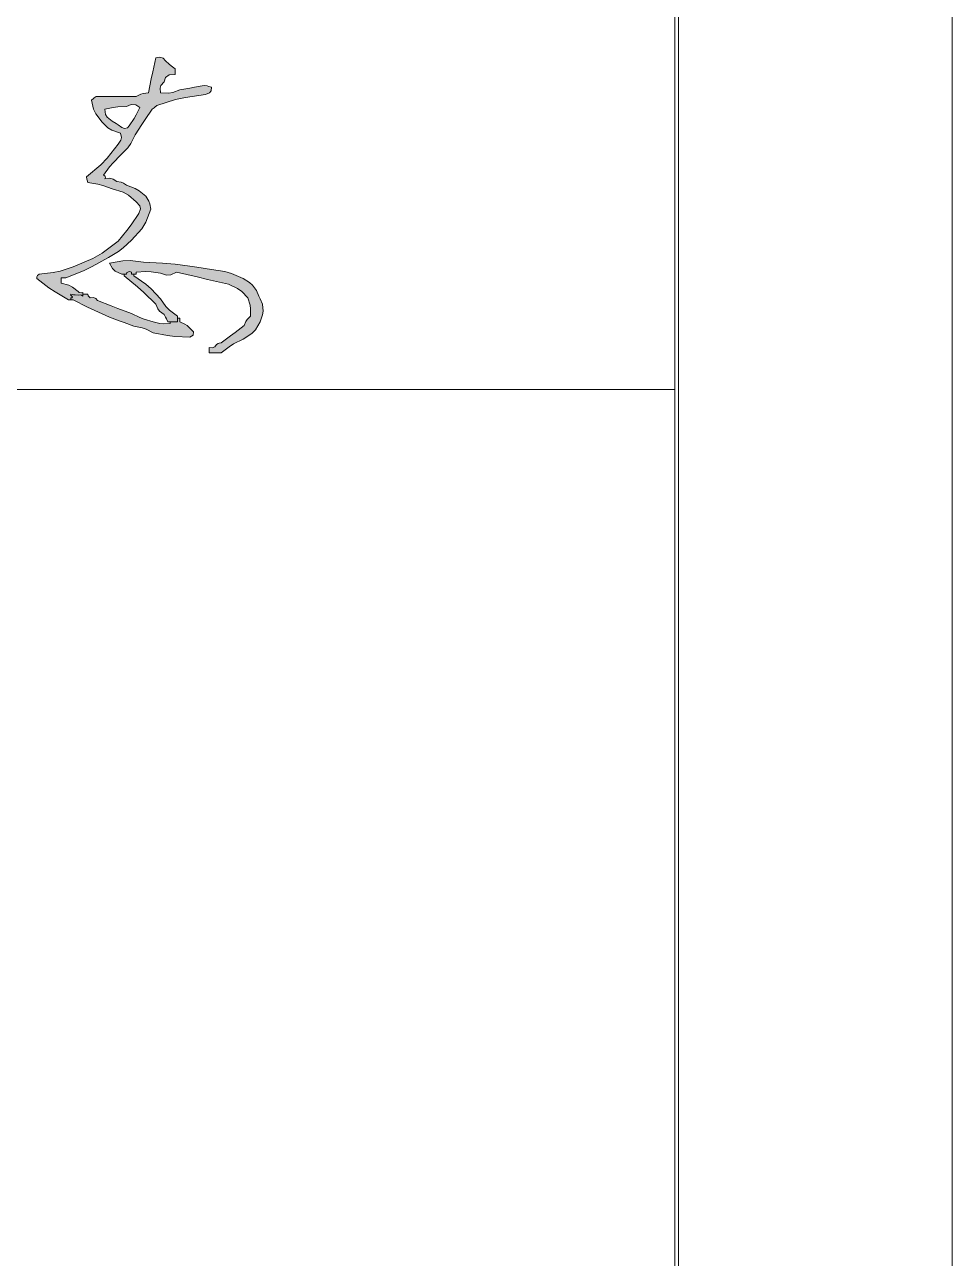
# Model space of a CAD drawing. Header units: millimetres. Extents: x 72 to 17970, y 150 to 12750.
# Drawn here: x 17465 to 17970, y 2642 to 3314 of the extents above; entities that cross this region are included whole.
import ezdxf

# ---------------------------------------------------------------- set-up
doc = ezdxf.new("R2010")
doc.units = ezdxf.units.MM
doc.linetypes.add('XKITLINE00', pattern=[0])
doc.layers.add('DrawingSheet', color=5, linetype='Continuous', lineweight=0)
doc.layers.add('OtherObjectType', color=1, linetype='Continuous', lineweight=0)

# ---------------------------------------------------------------- blocks, each defined once
blk = doc.blocks.new('*A3')
at = {"layer": 'DrawingSheet', "color": 5, "linetype": 'XKITLINE00', "lineweight": 0}
blk.add_line((17970, 150), (17970, 12750), dxfattribs=at)
blk = doc.blocks.new('*A5')
at = {"layer": 'OtherObjectType'}
for points in [[(17516.04, 3259.09), (17518.04, 3257.6), (17519.56, 3257.07), (17525.3, 3253.61), (17523.03, 3248.92), (17521.38, 3246.63), (17517.38, 3242.65), (17513.33, 3238.44), (17511.47, 3236.23), (17508.13, 3231.68), (17508.97, 3231.16), (17509.21, 3230.45), (17508.79, 3229.69), (17511.53, 3229.97), (17513.32, 3229.57), (17515.4, 3228.19), (17517.72, 3227.89), (17518.96, 3227.42), (17520.68, 3226.2), (17525.37, 3224.37), (17527.59, 3223.1), (17531.24, 3220.22), (17532.72, 3217.54), (17533.27, 3216.11), (17533.88, 3213.24), (17531.19, 3206.03), (17528.96, 3202.46), (17523.32, 3196.3), (17518.85, 3192.14), (17516.29, 3190.2), (17510.78, 3186.83), (17502, 3181.93), (17497.32, 3179.71), (17487.67, 3175.87), (17485.03, 3175.87), (17485.03, 3172.88), (17489.18, 3171.8), (17491.25, 3170.8), (17494.27, 3168.39), (17494.96, 3167.76), (17495.9, 3167.58), (17496.91, 3167.89), (17496.91, 3165.9), (17496.06, 3166.41), (17495.34, 3166.55), (17494.27, 3166.4), (17492.68, 3166.54), (17491.88, 3166.64), (17490.31, 3166.9), (17490.23, 3166.45), (17490.45, 3166.12), (17490.97, 3165.9), (17491.26, 3165.51), (17490.89, 3164.96), (17490.31, 3164.9), (17490.31, 3163.91), (17488.99, 3163.91), (17481.76, 3168.16), (17478.3, 3170.47), (17471.82, 3175.37), (17471.92, 3176.44), (17472.23, 3177.04), (17473.14, 3177.86), (17480.76, 3178.68), (17484.59, 3179.51), (17491.63, 3181.85), (17502.31, 3186.38), (17507.37, 3189.27), (17516.06, 3195.8), (17520.88, 3201.63), (17523.13, 3204.63), (17527.28, 3210.75), (17528.22, 3213.28), (17527.86, 3215.04), (17525.96, 3217.23), (17521.71, 3220.89), (17518.77, 3222.45), (17512.76, 3224.21), (17507.73, 3226.06), (17505.01, 3226.78), (17499.55, 3227.7), (17499.22, 3228.88), (17499.08, 3229.48), (17498.89, 3230.69), (17506.59, 3237.37), (17510.08, 3241.01), (17516.06, 3248.63), (17517.56, 3250.77), (17517.88, 3252.21), (17517.38, 3254.61), (17512.71, 3256.11), (17510.44, 3257.48), (17507.47, 3260.59), (17504.01, 3264.98), (17502.75, 3267.52), (17501.53, 3272.55), (17504.17, 3274.54), (17525.96, 3274.54), (17528.37, 3275.69), (17529.77, 3276.11), (17532.56, 3276.54), (17534.12, 3284.11), (17534.91, 3287.9), (17536.52, 3295.47), (17538.71, 3295.89), (17540.52, 3295.38), (17541.8, 3293.98), (17543.84, 3292.14), (17544.9, 3291.24), (17547.09, 3289.49), (17547.09, 3286.5), (17543.93, 3286.24), (17541.86, 3284.85), (17541.14, 3282.52), (17539.4, 3280.43), (17538.93, 3279), (17539.16, 3276.54), (17543.46, 3276.36), (17545.81, 3276.7), (17549.73, 3278.03), (17562.93, 3280.52), (17564.55, 3280.21), (17565.35, 3280.01), (17566.89, 3279.53), (17566.67, 3277.65), (17565.72, 3276.51), (17563.59, 3275.54), (17552.75, 3274.01), (17547.35, 3272.79), (17537.18, 3269.56), (17534.54, 3267.57), (17525.3, 3253.61), (17511.44, 3154.44), (17524.64, 3149.45), (17529.13, 3148.66), (17531.38, 3147.91), (17535.2, 3145.96), (17542.97, 3144.44), (17547, 3143.93), (17555.01, 3143.47), (17556.85, 3144.62), (17557.13, 3146.53), (17555.67, 3147.96), (17553.67, 3149.83), (17552.42, 3150.67), (17549.73, 3151.94), (17549.73, 3153.94), (17548.41, 3153.94), (17548.41, 3151.94), (17544.45, 3151.94), (17544.45, 3150.95), (17540.71, 3150.84), (17538.75, 3151.05), (17535.2, 3151.94), (17530.26, 3153.41), (17527.84, 3154.32), (17523.32, 3156.43), (17504.83, 3163.41), (17504.03, 3164.6), (17502.62, 3165.13), (17500.87, 3164.9), (17500.15, 3165.61), (17499.86, 3166.04), (17499.55, 3166.9), (17496.91, 3166.9), (17496.91, 3165.9), (17496.06, 3166.41), (17495.34, 3166.55), (17494.27, 3166.4), (17492.68, 3166.54), (17491.88, 3166.64), (17490.31, 3166.9), (17490.23, 3166.45), (17490.45, 3166.12), (17490.97, 3165.9), (17491.26, 3165.51), (17490.89, 3164.96), (17490.31, 3164.9), (17490.31, 3163.91), (17491.63, 3163.91), (17499.39, 3159.93), (17503.36, 3158.03), (17511.44, 3154.44), (17525.3, 3253.61), (17519.56, 3257.07), (17521.2, 3257.49), (17522, 3258.59), (17524.76, 3262.44), (17525.96, 3264.45), (17527.94, 3268.56), (17525.75, 3270.01), (17523.18, 3270.19), (17520.68, 3269.06), (17515.87, 3268.84), (17513.44, 3268.53), (17508.79, 3267.57), (17509.2, 3264.73), (17510.16, 3263.16), (17512.76, 3261.09), (17514.98, 3259.79)], [(17520.68, 3177.86), (17518.04, 3177.86), (17514.55, 3179.52), (17512.97, 3180.95), (17511.44, 3183.84), (17518.64, 3185.11), (17522.62, 3185.22), (17529.92, 3184.34), (17547.09, 3183.34), (17566.89, 3180.35), (17574.1, 3179.24), (17577.72, 3178.19), (17584.06, 3175.37), (17587.61, 3173.29), (17589.19, 3171.88), (17591.32, 3168.89), (17594.62, 3161.41), (17595, 3157.62), (17594.72, 3155.6), (17593.3, 3151.94), (17590.91, 3147.6), (17588.84, 3145.49), (17584.06, 3142.48), (17578.91, 3139.88), (17576.48, 3138.35), (17572.17, 3135), (17565.57, 3135), (17565.57, 3137.99), (17567.32, 3137.76), (17568.73, 3138.29), (17569.53, 3139.49), (17570.47, 3140.03), (17571.03, 3140.25), (17572.17, 3140.48), (17584.72, 3149.95), (17585.54, 3152.09), (17586.25, 3153.15), (17588.02, 3154.93), (17588.12, 3158.94), (17587.85, 3160.99), (17586.7, 3164.9), (17583.31, 3168.45), (17581.04, 3170.06), (17576.13, 3172.38), (17564.79, 3174.99), (17559.11, 3176.28), (17547.75, 3178.86), (17544.8, 3177.51), (17542.34, 3177.36), (17539.16, 3178.36), (17533.98, 3179.15), (17531.22, 3179.25), (17525.96, 3178.86), (17525.96, 3177.86), (17523.32, 3177.86), (17523.32, 3178.86), (17522.3, 3179.31), (17536.52, 3161.41), (17537.63, 3158.95), (17538.66, 3157.73), (17541.14, 3155.93), (17543.12, 3151.94), (17548.41, 3151.94), (17548.41, 3154.93), (17544.01, 3158.27), (17542.08, 3160.25), (17539.16, 3164.4), (17534.08, 3169.82), (17531.11, 3172.36), (17524.64, 3176.86), (17524.64, 3177.86), (17523.32, 3177.86), (17523.32, 3178.86), (17522.3, 3179.31), (17520.8, 3178.75), (17520.68, 3177.86), (17519.36, 3177.86), (17519.36, 3176.86), (17526.69, 3171), (17530.15, 3167.89), (17536.52, 3161.41), (17522.3, 3179.31), (17520.8, 3178.75)]]:
    blk.add_hatch(color=7, dxfattribs=at).paths.add_polyline_path(points, flags=17)
at = {"layer": 'OtherObjectType', "color": 7, "linetype": 'XKITLINE00', "lineweight": 0}
for p, q in [((17970, 150), (17970, 12750)), ((17819.07, 12608.93), (17819.07, 288)), ((17820.92, 12610.47), (17820.92, 289.54)), ((17538.71, 3295.89), (17536.52, 3295.47)), ((17540.52, 3295.38), (17538.71, 3295.89)), ((17536.52, 3295.47), (17534.91, 3287.9)), ((17541.8, 3293.98), (17540.52, 3295.38)), ((17543.84, 3292.14), (17541.8, 3293.98)), ((17544.9, 3291.24), (17543.84, 3292.14)), ((17547.09, 3289.49), (17544.9, 3291.24)), ((17547.09, 3288.3), (17547.09, 3289.49)), ((17534.12, 3284.11), (17532.56, 3276.54)), ((17534.91, 3287.9), (17534.12, 3284.11)), ((17539.4, 3280.43), (17541.14, 3282.52)), ((17541.14, 3282.52), (17541.86, 3284.85)), ((17541.86, 3284.85), (17543.93, 3286.24)), ((17543.93, 3286.24), (17547.09, 3286.5)), ((17547.09, 3287.7), (17547.09, 3288.3)), ((17547.09, 3286.5), (17547.09, 3287.7)), ((17529.77, 3276.11), (17528.37, 3275.69)), ((17532.56, 3276.54), (17529.77, 3276.11)), ((17538.93, 3279), (17539.4, 3280.43)), ((17539.16, 3276.54), (17538.93, 3279)), ((17543.46, 3276.36), (17539.16, 3276.54)), ((17545.81, 3276.7), (17543.46, 3276.36)), ((17549.73, 3278.03), (17545.81, 3276.7)), ((17555.01, 3279.03), (17549.73, 3278.03)), ((17557.65, 3279.53), (17555.01, 3279.03)), ((17562.93, 3280.52), (17557.65, 3279.53)), ((17564.55, 3280.21), (17562.93, 3280.52)), ((17563.59, 3275.54), (17565.72, 3276.51)), ((17565.35, 3280.01), (17564.55, 3280.21)), ((17566.89, 3279.53), (17565.35, 3280.01)), ((17565.72, 3276.51), (17566.67, 3277.65)), ((17566.67, 3277.65), (17566.89, 3279.53)), ((17502.59, 3273.35), (17501.53, 3272.55)), ((17501.53, 3272.55), (17502.75, 3267.52)), ((17503.12, 3273.75), (17502.59, 3273.35)), ((17504.17, 3274.54), (17503.12, 3273.75)), ((17512.89, 3274.54), (17504.17, 3274.54)), ((17517.25, 3274.54), (17512.89, 3274.54)), ((17520.68, 3269.06), (17515.87, 3268.84)), ((17525.96, 3274.54), (17517.25, 3274.54)), ((17523.18, 3270.19), (17520.68, 3269.06)), ((17525.75, 3270.01), (17523.18, 3270.19)), ((17527.94, 3268.56), (17525.75, 3270.01)), ((17528.37, 3275.69), (17525.96, 3274.54)), ((17536.13, 3268.76), (17537.18, 3269.56)), ((17537.18, 3269.56), (17547.35, 3272.79)), ((17547.35, 3272.79), (17552.75, 3274.01)), ((17552.75, 3274.01), (17563.59, 3275.54)), ((17502.75, 3267.52), (17504.01, 3264.98)), ((17504.01, 3264.98), (17507.47, 3260.59)), ((17513.44, 3268.53), (17508.79, 3267.57)), ((17508.79, 3267.57), (17509.2, 3264.73)), ((17509.2, 3264.73), (17510.16, 3263.16)), ((17510.16, 3263.16), (17512.76, 3261.09)), ((17515.87, 3268.84), (17513.44, 3268.53)), ((17522, 3258.59), (17524.76, 3262.44)), ((17524.76, 3262.44), (17525.96, 3264.45)), ((17525.96, 3264.45), (17527.94, 3268.56)), ((17530.85, 3261.98), (17534.54, 3267.57)), ((17534.54, 3267.57), (17535.6, 3268.36)), ((17535.6, 3268.36), (17536.13, 3268.76)), ((17507.47, 3260.59), (17510.44, 3257.48)), ((17510.44, 3257.48), (17512.71, 3256.11)), ((17512.71, 3256.11), (17517.38, 3254.61)), ((17512.76, 3261.09), (17514.98, 3259.79)), ((17514.98, 3259.79), (17516.04, 3259.09)), ((17516.04, 3259.09), (17518.04, 3257.6)), ((17518.04, 3257.6), (17519.56, 3257.07)), ((17519.56, 3257.07), (17521.2, 3257.49)), ((17521.2, 3257.49), (17522, 3258.59)), ((17525.3, 3253.61), (17529, 3259.19)), ((17529, 3259.19), (17530.85, 3261.98)), ((17517.56, 3250.77), (17516.06, 3248.63)), ((17517.38, 3254.61), (17517.88, 3252.21)), ((17517.88, 3252.21), (17517.56, 3250.77)), ((17521.38, 3246.63), (17523.03, 3248.92)), ((17523.03, 3248.92), (17525.3, 3253.61)), ((17516.06, 3248.63), (17510.08, 3241.01)), ((17513.33, 3238.44), (17517.38, 3242.65)), ((17517.38, 3242.65), (17521.38, 3246.63)), ((17506.59, 3237.37), (17498.89, 3230.69)), ((17510.08, 3241.01), (17506.59, 3237.37)), ((17508.13, 3231.68), (17511.47, 3236.23)), ((17511.47, 3236.23), (17513.33, 3238.44)), ((17498.89, 3230.69), (17499.08, 3229.48)), ((17499.08, 3229.48), (17499.22, 3228.88)), ((17499.22, 3228.88), (17499.55, 3227.7)), ((17508.97, 3231.16), (17508.13, 3231.68)), ((17508.79, 3229.69), (17509.21, 3230.45)), ((17511.53, 3229.97), (17508.79, 3229.69)), ((17509.21, 3230.45), (17508.97, 3231.16)), ((17513.32, 3229.57), (17511.53, 3229.97)), ((17515.4, 3228.19), (17513.32, 3229.57)), ((17499.55, 3227.7), (17505.01, 3226.78)), ((17505.01, 3226.78), (17507.73, 3226.06)), ((17507.73, 3226.06), (17512.76, 3224.21)), ((17512.76, 3224.21), (17518.77, 3222.45)), ((17517.72, 3227.89), (17515.4, 3228.19)), ((17518.96, 3227.42), (17517.72, 3227.89)), ((17518.77, 3222.45), (17521.71, 3220.89)), ((17520.68, 3226.2), (17518.96, 3227.42)), ((17525.37, 3224.37), (17520.68, 3226.2)), ((17527.59, 3223.1), (17525.37, 3224.37)), ((17531.24, 3220.22), (17527.59, 3223.1)), ((17521.71, 3220.89), (17525.96, 3217.23)), ((17525.96, 3217.23), (17527.86, 3215.04)), ((17532.72, 3217.54), (17531.24, 3220.22)), ((17533.27, 3216.11), (17532.72, 3217.54)), ((17533.88, 3213.24), (17533.27, 3216.11)), ((17527.28, 3210.75), (17523.13, 3204.63)), ((17528.22, 3213.28), (17527.28, 3210.75)), ((17527.86, 3215.04), (17528.22, 3213.28)), ((17531.19, 3206.03), (17533.88, 3213.24)), ((17523.13, 3204.63), (17520.88, 3201.63)), ((17523.32, 3196.3), (17528.96, 3202.46)), ((17528.96, 3202.46), (17531.19, 3206.03)), ((17516.06, 3195.8), (17507.37, 3189.27)), ((17520.88, 3201.63), (17516.06, 3195.8)), ((17518.85, 3192.14), (17523.32, 3196.3)), ((17507.37, 3189.27), (17502.31, 3186.38)), ((17510.78, 3186.83), (17516.29, 3190.2)), ((17516.29, 3190.2), (17518.85, 3192.14)), ((17491.63, 3181.85), (17484.59, 3179.51)), ((17502.31, 3186.38), (17491.63, 3181.85)), ((17497.32, 3179.71), (17502, 3181.93)), ((17502, 3181.93), (17510.78, 3186.83)), ((17518.64, 3185.11), (17511.44, 3183.84)), ((17511.44, 3183.84), (17512.97, 3180.95)), ((17522.62, 3185.22), (17518.64, 3185.11)), ((17529.92, 3184.34), (17522.62, 3185.22)), ((17536.79, 3183.94), (17529.92, 3184.34)), ((17540.22, 3183.74), (17536.79, 3183.94)), ((17547.09, 3183.34), (17540.22, 3183.74)), ((17555.01, 3182.15), (17547.09, 3183.34)), ((17558.97, 3181.55), (17555.01, 3182.15)), ((17471.92, 3176.44), (17471.82, 3175.37)), ((17471.82, 3175.37), (17478.3, 3170.47)), ((17472.23, 3177.04), (17471.92, 3176.44)), ((17473.14, 3177.86), (17472.23, 3177.04)), ((17480.76, 3178.68), (17473.14, 3177.86)), ((17484.59, 3179.51), (17480.76, 3178.68)), ((17485.03, 3174.67), (17485.03, 3175.87)), ((17485.03, 3175.87), (17486.08, 3175.87)), ((17486.08, 3175.87), (17486.61, 3175.87)), ((17486.61, 3175.87), (17487.67, 3175.87)), ((17487.67, 3175.87), (17497.32, 3179.71)), ((17512.97, 3180.95), (17514.55, 3179.52)), ((17514.55, 3179.52), (17518.04, 3177.86)), ((17518.04, 3177.86), (17520.68, 3177.86)), ((17520.68, 3177.86), (17518.04, 3177.86)), ((17518.04, 3177.86), (17520.68, 3177.86)), ((17520.68, 3177.86), (17519.36, 3177.86)), ((17519.36, 3177.86), (17520.68, 3177.86)), ((17520.68, 3177.86), (17519.36, 3177.86)), ((17519.36, 3177.86), (17519.36, 3176.86)), ((17519.36, 3176.86), (17519.36, 3177.86)), ((17519.36, 3177.86), (17519.36, 3176.86)), ((17519.36, 3176.86), (17526.69, 3171)), ((17520.68, 3177.86), (17520.8, 3178.75)), ((17520.8, 3178.75), (17520.68, 3177.86)), ((17520.8, 3178.75), (17522.3, 3179.31)), ((17522.3, 3179.31), (17520.8, 3178.75)), ((17522.3, 3179.31), (17523.32, 3178.86)), ((17523.32, 3178.86), (17522.3, 3179.31)), ((17523.32, 3178.86), (17523.32, 3178.46)), ((17523.32, 3178.46), (17523.32, 3178.86)), ((17523.32, 3178.46), (17523.32, 3178.26)), ((17523.32, 3178.26), (17523.32, 3178.46)), ((17523.32, 3178.26), (17523.32, 3177.86)), ((17523.32, 3177.86), (17523.32, 3178.26)), ((17523.32, 3177.86), (17525.96, 3177.86)), ((17525.96, 3177.86), (17523.32, 3177.86)), ((17523.32, 3177.86), (17525.96, 3177.86)), ((17524.64, 3177.86), (17523.32, 3177.86)), ((17523.32, 3177.86), (17524.64, 3177.86)), ((17524.64, 3177.86), (17523.32, 3177.86)), ((17524.64, 3176.86), (17524.64, 3177.86)), ((17524.64, 3177.86), (17524.64, 3176.86)), ((17524.64, 3176.86), (17524.64, 3177.86)), ((17531.11, 3172.36), (17524.64, 3176.86)), ((17525.96, 3178.86), (17531.22, 3179.25)), ((17525.96, 3178.46), (17525.96, 3178.86)), ((17525.96, 3178.26), (17525.96, 3178.46)), ((17525.96, 3177.86), (17525.96, 3178.26)), ((17531.22, 3179.25), (17533.98, 3179.15)), ((17533.98, 3179.15), (17539.16, 3178.36)), ((17539.16, 3178.36), (17542.34, 3177.36)), ((17542.34, 3177.36), (17544.8, 3177.51)), ((17544.8, 3177.51), (17547.75, 3178.86)), ((17547.75, 3178.86), (17559.11, 3176.28)), ((17566.89, 3180.35), (17558.97, 3181.55)), ((17559.11, 3176.28), (17564.79, 3174.99)), ((17574.1, 3179.24), (17566.89, 3180.35)), ((17577.72, 3178.19), (17574.1, 3179.24)), ((17584.06, 3175.37), (17577.72, 3178.19)), ((17587.61, 3173.29), (17584.06, 3175.37)), ((17478.3, 3170.47), (17481.76, 3168.16)), ((17485.03, 3174.07), (17485.03, 3174.67)), ((17485.03, 3172.88), (17485.03, 3174.07)), ((17489.18, 3171.8), (17485.03, 3172.88)), ((17491.25, 3170.8), (17489.18, 3171.8)), ((17494.27, 3168.39), (17491.25, 3170.8)), ((17494.96, 3167.76), (17494.27, 3168.39)), ((17526.69, 3171), (17530.15, 3167.89)), ((17534.08, 3169.82), (17531.11, 3172.36)), ((17539.16, 3164.4), (17534.08, 3169.82)), ((17564.79, 3174.99), (17576.13, 3172.38)), ((17576.13, 3172.38), (17581.04, 3170.06)), ((17581.04, 3170.06), (17583.31, 3168.45)), ((17583.31, 3168.45), (17586.7, 3164.9)), ((17589.19, 3171.88), (17587.61, 3173.29)), ((17591.32, 3168.89), (17589.19, 3171.88)), ((17592.64, 3165.9), (17591.32, 3168.89)), ((17481.76, 3168.16), (17488.99, 3163.91)), ((17488.99, 3163.91), (17490.31, 3163.91)), ((17490.31, 3163.91), (17488.99, 3163.91)), ((17488.99, 3163.91), (17490.31, 3163.91)), ((17490.31, 3166.9), (17490.23, 3166.45)), ((17490.23, 3166.45), (17490.31, 3166.9)), ((17490.23, 3166.45), (17490.45, 3166.12)), ((17490.45, 3166.12), (17490.23, 3166.45)), ((17491.88, 3166.64), (17490.31, 3166.9)), ((17490.31, 3166.9), (17491.88, 3166.64)), ((17490.89, 3164.96), (17490.31, 3164.9)), ((17490.31, 3164.9), (17490.89, 3164.96)), ((17490.31, 3164.9), (17490.31, 3163.91)), ((17490.31, 3163.91), (17490.31, 3164.9)), ((17490.31, 3164.9), (17490.31, 3163.91)), ((17490.31, 3163.91), (17490.31, 3164.9)), ((17490.31, 3164.9), (17490.31, 3163.91)), ((17490.31, 3163.91), (17490.31, 3164.9)), ((17490.31, 3163.91), (17491.63, 3163.91)), ((17491.63, 3163.91), (17490.31, 3163.91)), ((17490.31, 3163.91), (17491.63, 3163.91)), ((17490.45, 3166.12), (17490.97, 3165.9)), ((17490.97, 3165.9), (17490.45, 3166.12)), ((17491.26, 3165.51), (17490.89, 3164.96)), ((17490.89, 3164.96), (17491.26, 3165.51)), ((17490.97, 3165.9), (17491.26, 3165.51)), ((17491.26, 3165.51), (17490.97, 3165.9)), ((17491.63, 3163.91), (17499.39, 3159.93)), ((17492.68, 3166.54), (17491.88, 3166.64)), ((17491.88, 3166.64), (17492.68, 3166.54)), ((17494.27, 3166.4), (17492.68, 3166.54)), ((17492.68, 3166.54), (17494.27, 3166.4)), ((17495.34, 3166.55), (17494.27, 3166.4)), ((17494.27, 3166.4), (17495.34, 3166.55)), ((17495.9, 3167.58), (17494.96, 3167.76)), ((17496.06, 3166.41), (17495.34, 3166.55)), ((17495.34, 3166.55), (17496.06, 3166.41)), ((17496.91, 3167.89), (17495.9, 3167.58)), ((17496.91, 3165.9), (17496.06, 3166.41)), ((17496.06, 3166.41), (17496.91, 3165.9)), ((17496.91, 3165.9), (17496.91, 3167.89)), ((17496.91, 3167.89), (17496.91, 3165.9)), ((17496.91, 3165.9), (17496.91, 3167.89)), ((17499.55, 3166.9), (17496.91, 3166.9)), ((17496.91, 3166.9), (17499.55, 3166.9)), ((17499.55, 3166.9), (17496.91, 3166.9)), ((17496.91, 3166.9), (17496.91, 3165.9)), ((17496.91, 3165.9), (17496.91, 3166.9)), ((17496.91, 3166.9), (17496.91, 3165.9)), ((17499.86, 3166.04), (17499.55, 3166.9)), ((17500.15, 3165.61), (17499.86, 3166.04)), ((17500.87, 3164.9), (17500.15, 3165.61)), ((17502.62, 3165.13), (17500.87, 3164.9)), ((17504.03, 3164.6), (17502.62, 3165.13)), ((17504.83, 3163.41), (17504.03, 3164.6)), ((17512.23, 3160.62), (17504.83, 3163.41)), ((17530.15, 3167.89), (17536.52, 3161.41)), ((17542.08, 3160.25), (17539.16, 3164.4)), ((17586.7, 3164.9), (17587.85, 3160.99)), ((17593.3, 3164.4), (17592.64, 3165.9)), ((17594.62, 3161.41), (17593.3, 3164.4)), ((17499.39, 3159.93), (17503.36, 3158.03)), ((17503.36, 3158.03), (17511.44, 3154.44)), ((17515.92, 3159.22), (17512.23, 3160.62)), ((17523.32, 3156.43), (17515.92, 3159.22)), ((17527.84, 3154.32), (17523.32, 3156.43)), ((17536.52, 3161.41), (17537.63, 3158.95)), ((17537.63, 3158.95), (17538.66, 3157.73)), ((17538.66, 3157.73), (17541.14, 3155.93)), ((17541.14, 3155.93), (17541.94, 3154.34)), ((17544.01, 3158.27), (17542.08, 3160.25)), ((17548.41, 3154.93), (17544.01, 3158.27)), ((17548.41, 3151.94), (17548.41, 3154.93)), ((17548.41, 3154.93), (17548.41, 3151.94)), ((17548.41, 3151.94), (17548.41, 3154.93)), ((17588.02, 3154.93), (17586.25, 3153.15)), ((17587.85, 3160.99), (17588.12, 3158.94)), ((17588.12, 3158.94), (17588.02, 3154.93)), ((17593.3, 3151.94), (17594.72, 3155.6)), ((17595, 3157.62), (17594.62, 3161.41)), ((17594.72, 3155.6), (17595, 3157.62)), ((17511.44, 3154.44), (17516.72, 3152.44)), ((17516.72, 3152.44), (17519.36, 3151.45)), ((17519.36, 3151.45), (17524.64, 3149.45)), ((17524.64, 3149.45), (17529.13, 3148.66)), ((17530.26, 3153.41), (17527.84, 3154.32)), ((17529.13, 3148.66), (17531.38, 3147.91)), ((17535.2, 3151.94), (17530.26, 3153.41)), ((17538.75, 3151.05), (17535.2, 3151.94)), ((17540.71, 3150.84), (17538.75, 3151.05)), ((17544.45, 3150.95), (17540.71, 3150.84)), ((17541.94, 3154.34), (17542.33, 3153.54)), ((17542.33, 3153.54), (17543.12, 3151.94)), ((17543.12, 3151.94), (17548.41, 3151.94)), ((17548.41, 3151.94), (17543.12, 3151.94)), ((17543.12, 3151.94), (17548.41, 3151.94)), ((17548.41, 3151.94), (17544.45, 3151.94)), ((17544.45, 3151.94), (17548.41, 3151.94)), ((17548.41, 3151.94), (17544.45, 3151.94)), ((17544.45, 3151.94), (17544.45, 3150.95)), ((17544.45, 3150.95), (17544.45, 3151.94)), ((17544.45, 3151.94), (17544.45, 3150.95)), ((17549.73, 3153.94), (17548.41, 3153.94)), ((17548.41, 3153.94), (17549.73, 3153.94)), ((17549.73, 3153.94), (17548.41, 3153.94)), ((17548.41, 3153.94), (17548.41, 3151.94)), ((17548.41, 3151.94), (17548.41, 3153.94)), ((17548.41, 3153.94), (17548.41, 3151.94)), ((17549.73, 3153.14), (17549.73, 3153.94)), ((17549.73, 3152.74), (17549.73, 3153.14)), ((17549.73, 3151.94), (17549.73, 3152.74)), ((17552.42, 3150.67), (17549.73, 3151.94)), ((17553.67, 3149.83), (17552.42, 3150.67)), ((17555.67, 3147.96), (17553.67, 3149.83)), ((17584.72, 3149.95), (17579.7, 3146.16)), ((17585.54, 3152.09), (17584.72, 3149.95)), ((17586.25, 3153.15), (17585.54, 3152.09)), ((17590.91, 3147.6), (17593.3, 3151.94)), ((17531.38, 3147.91), (17535.2, 3145.96)), ((17535.2, 3145.96), (17542.97, 3144.44)), ((17542.97, 3144.44), (17547, 3143.93)), ((17547, 3143.93), (17555.01, 3143.47)), ((17555.01, 3143.47), (17556.85, 3144.62)), ((17557.13, 3146.53), (17555.67, 3147.96)), ((17556.85, 3144.62), (17557.13, 3146.53)), ((17577.19, 3144.27), (17572.17, 3140.48)), ((17579.7, 3146.16), (17577.19, 3144.27)), ((17578.91, 3139.88), (17584.06, 3142.48)), ((17584.06, 3142.48), (17588.84, 3145.49)), ((17588.84, 3145.49), (17590.91, 3147.6)), ((17567.32, 3137.76), (17565.57, 3137.99)), ((17565.57, 3137.99), (17565.57, 3136.79)), ((17565.57, 3136.79), (17565.57, 3136.2)), ((17565.57, 3136.2), (17565.57, 3135)), ((17565.57, 3135), (17568.21, 3135)), ((17568.73, 3138.29), (17567.32, 3137.76)), ((17568.21, 3135), (17569.53, 3135)), ((17569.53, 3139.49), (17568.73, 3138.29)), ((17570.47, 3140.03), (17569.53, 3139.49)), ((17569.53, 3135), (17572.17, 3135)), ((17571.03, 3140.25), (17570.47, 3140.03)), ((17572.17, 3140.48), (17571.03, 3140.25)), ((17572.17, 3135), (17576.48, 3138.35)), ((17576.48, 3138.35), (17578.91, 3139.88)), ((16197, 3115.15), (17819.07, 3115.15))]:
    blk.add_line(p, q, dxfattribs=at)

msp = doc.modelspace()

# ---------------------------------------------------------------- block references
at = {"lineweight": 0}
for name in ['*A3', '*A5']:
    msp.add_blockref(name, (0, 0), dxfattribs=at)

doc.saveas('drawing.dxf')
